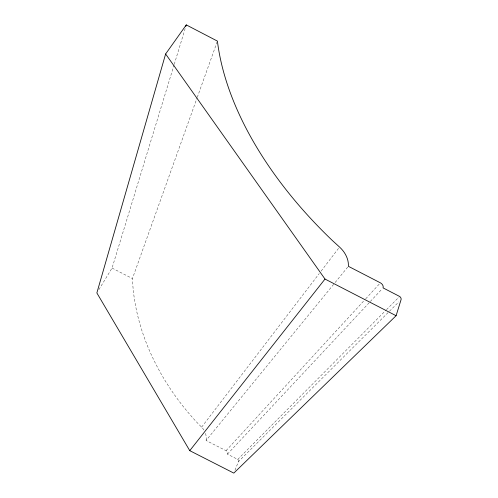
<?xml version="1.0" encoding="UTF-8"?>
<svg xmlns="http://www.w3.org/2000/svg" width="498" height="498" viewBox="0 0 498 498"><rect width="100%" height="100%" fill="white"/><g stroke="black" fill="none" stroke-linecap="round" stroke-linejoin="round"><path stroke-width="0.37" stroke-dasharray="2.49 1.87" d="M98.859 289.674L112.05 268.08L174.02 65.057M174.25 64.317L185.374 27.876M203.919 430.048A15.164 14.05 44.2 0 0 201.622 427.141L197.351 422.839A217.365 170.272 39 0 1 132.443 278.544L197.015 98.087M197.276 97.353L217.147 41.832M234.963 470.237L238.436 461.646L388.926 311.779M201.622 427.141L319.23 273.57M321.123 271.105L339.543 247.052M238.436 461.646A1.874 1.693 52.9 0 0 237.814 459.442L227.43 454.139A2.658 2.415 50.8 0 0 226.055 450.684L206.06 440.493L334.631 283.125M335.123 282.522L348.37 266.306M226.055 450.684L365.171 299.398M365.694 298.825L380.391 282.839M227.43 454.139L369.796 302.081M370.325 301.508L382.016 289.027M237.764 459.411L385.962 310.204M386.51 309.656L399.091 296.989M389.473 311.225L398.848 301.894M112.05 268.08L132.443 278.544M205.475 433.372A15.164 14.05 44.2 0 1 206.06 440.493"/><path stroke-width="0.75" d="M165.622 53.977L96.861 292.949L189.763 450.665L233.805 473.1L396.103 315.713L401.052 299.696A3.013 2.253 41.1 0 0 399.713 296.491L383.074 287.894A4.27 3.212 39.6 0 0 380.391 282.839L348.37 266.306A24.408 18.725 35.6 0 0 339.543 247.052L332.415 240.565A325.107 193.678 35.6 0 1 217.408 41.097L186.283 24.9L165.622 53.977L325.007 279.054L396.103 315.713M185.829 26.388L186.283 24.9M189.763 450.665L325.007 279.054"/></g></svg>
